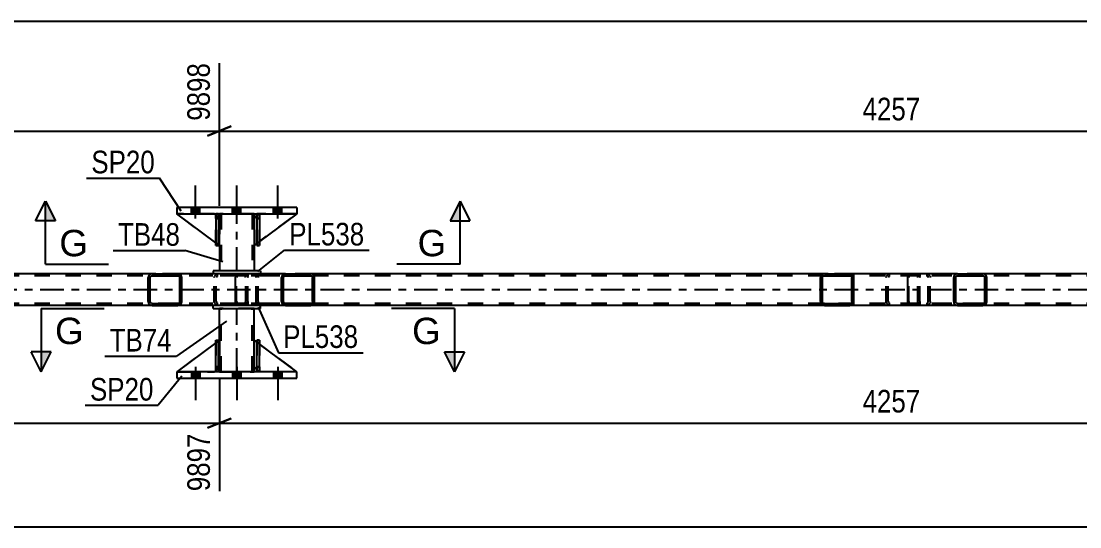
# Model space of a CAD drawing. Header units: millimetres. Extents: x -48 to 793, y -409 to 185.
# Drawn here: x 427.4 to 561.5, y -246.1 to -182 of the extents above; entities that cross this region are included whole.
import ezdxf

# ---------------------------------------------------------------- set-up
doc = ezdxf.new("R2010")
doc.units = ezdxf.units.MM
doc.linetypes.add('DXK_LINE_DOT2', pattern=[3.9198, 1.9599, -1.9599])
doc.linetypes.add('DXK_LINE_DOT3', pattern=[5.9187, 2.979, -0.9799, 0.9799, -0.9799])
doc.styles.add('Arial', font='ARIAL.TTF', dxfattribs={"height": 0.2})
doc.styles.add('Arial Narrow', font='ARIALN.TTF', dxfattribs={"height": 0.2})

# ---------------------------------------------------------------- blocks, each defined once
blk = doc.blocks.new('Part-122568784-7003 - 6955')
at = {"linetype": 'Continuous'}
h = blk.add_hatch(dxfattribs=at)
h.set_pattern_fill('', scale=0.7, style=0, pattern_type=0)
h.set_pattern_definition([(45, (447.7358, -214.3582), (-1.57154, 1.57154), [])])
h.paths.add_polyline_path([(447.77, -214.54), (447.74, -214.36), (447.63, -214.2), (447.46, -214.1), (447.26, -214.06), (444.03, -214.06), (443.83, -214.1), (443.67, -214.2), (443.56, -214.36), (443.52, -214.54), (443.52, -217.58), (443.56, -217.77), (443.67, -217.92), (443.83, -218.03), (444.03, -218.06), (447.26, -218.06), (447.46, -218.03), (447.63, -217.92), (447.74, -217.77), (447.77, -217.58)])
h.paths.add_polyline_path([(447.5, -217.67), (447.44, -217.75), (447.36, -217.8), (447.26, -217.82), (444.03, -217.82), (443.93, -217.8), (443.85, -217.75), (443.79, -217.67), (443.77, -217.58), (443.77, -214.54), (443.79, -214.45), (443.85, -214.37), (443.93, -214.32), (444.03, -214.3), (447.26, -214.3), (447.36, -214.32), (447.44, -214.37), (447.5, -214.45), (447.52, -214.54), (447.52, -217.58)])
at = {"color": 2, "linetype": 'Continuous'}
for p, q in [((443.56, -214.36), (443.52, -214.54)), ((443.52, -217.58), (443.52, -214.54)), ((443.77, -214.54), (443.79, -214.45)), ((443.77, -217.58), (443.77, -214.54)), ((443.79, -214.45), (443.85, -214.37)), ((444.03, -214.06), (443.83, -214.1)), ((443.85, -214.37), (443.93, -214.32)), ((443.93, -214.32), (444.03, -214.3)), ((444.03, -214.06), (447.26, -214.06)), ((444.03, -214.3), (447.26, -214.3)), ((454.85, -214.06), (447.26, -214.06)), ((447.46, -214.1), (447.26, -214.06)), ((447.26, -214.3), (447.36, -214.32)), ((447.36, -214.32), (447.44, -214.37)), ((447.44, -214.37), (447.5, -214.45)), ((447.5, -214.45), (447.52, -214.54)), ((447.52, -217.58), (447.52, -214.54)), ((447.77, -214.54), (447.74, -214.36)), ((447.77, -217.58), (447.77, -214.54)), ((443.52, -217.58), (443.56, -217.77)), ((443.79, -217.67), (443.77, -217.58)), ((443.85, -217.75), (443.79, -217.67)), ((443.83, -218.03), (444.03, -218.06)), ((443.93, -217.8), (443.85, -217.75)), ((444.03, -217.82), (443.93, -217.8)), ((444.03, -217.82), (447.26, -217.82)), ((444.03, -218.06), (447.26, -218.06)), ((447.36, -217.8), (447.26, -217.82)), ((447.26, -218.06), (447.46, -218.03)), ((454.85, -218.06), (447.26, -218.06)), ((447.44, -217.75), (447.36, -217.8)), ((447.5, -217.67), (447.44, -217.75)), ((447.52, -217.58), (447.5, -217.67)), ((447.74, -217.77), (447.77, -217.58))]:
    blk.add_line(p, q, dxfattribs=at)
at = {"color": 7, "linetype": 'DXK_LINE_DOT2'}
for p, q in [((447.26, -214.06), (444.03, -214.06)), ((455.61, -214.3), (444.03, -214.3)), ((451.87, -214.54), (451.91, -214.36)), ((451.87, -217.58), (451.87, -214.54)), ((452.14, -214.45), (452.12, -214.54)), ((452.12, -217.58), (452.12, -214.54)), ((452.2, -214.37), (452.14, -214.45)), ((452.18, -214.1), (452.38, -214.06)), ((452.28, -214.32), (452.2, -214.37)), ((452.38, -214.3), (452.28, -214.32)), ((455.61, -214.06), (454.85, -214.06)), ((455.61, -214.06), (455.81, -214.1)), ((455.71, -214.32), (455.61, -214.3)), ((455.79, -214.37), (455.71, -214.32)), ((455.85, -214.45), (455.79, -214.37)), ((455.87, -214.54), (455.85, -214.45)), ((455.87, -217.58), (455.87, -214.54)), ((456.09, -214.36), (456.12, -214.54)), ((456.12, -217.58), (456.12, -214.54)), ((455.61, -217.82), (444.03, -217.82)), ((447.26, -218.06), (444.03, -218.06)), ((451.91, -217.77), (451.87, -217.58)), ((452.12, -217.58), (452.14, -217.67)), ((452.14, -217.67), (452.2, -217.75)), ((452.38, -218.06), (452.18, -218.03)), ((452.2, -217.75), (452.22, -217.77)), ((452.22, -217.77), (452.28, -217.8)), ((452.28, -217.8), (452.38, -217.82)), ((455.61, -218.06), (454.85, -218.06)), ((455.61, -217.82), (455.71, -217.8)), ((455.81, -218.03), (455.61, -218.06)), ((455.71, -217.8), (455.79, -217.75)), ((455.79, -217.75), (455.85, -217.67)), ((455.85, -217.67), (455.87, -217.58)), ((456.12, -217.58), (456.09, -217.77))]:
    blk.add_line(p, q, dxfattribs=at)
at = {"color": 2, "linetype": 'Continuous'}
for centre, start, end in [((444.01, -214.56), 110.7583, 155.68), ((447.28, -214.56), 24.32, 69.2417), ((444.01, -217.56), 204.32, 249.2417), ((447.28, -217.56), 290.7583, 335.68)]:
    blk.add_arc(centre, 0.496, start, end, dxfattribs=at)
at = {"color": 7, "linetype": 'DXK_LINE_DOT2'}
for centre, start, end in [((452.36, -214.56), 110.7583, 155.68), ((455.63, -214.56), 24.32, 69.2417), ((452.36, -217.56), 204.32, 249.2417), ((455.63, -217.56), 290.7583, 335.68)]:
    blk.add_arc(centre, 0.496, start, end, dxfattribs=at)
blk = doc.blocks.new('Part-122568784-7134 - 6955')
at = {"color": 2, "linetype": 'Continuous'}
for p, q in [((462.32, -205.66), (447.12, -205.66)), ((447.12, -205.66), (447.12, -206.46)), ((447.12, -206.46), (462.32, -206.46)), ((462.32, -205.66), (462.32, -206.46))]:
    blk.add_line(p, q, dxfattribs=at)
blk = doc.blocks.new('Bolt-122568784-7006 - 6955')
at = {"linetype": 'Continuous'}
for points in [[(449, -206.46), (450.04, -206.46), (450.04, -205.66), (449, -205.66)], [(449, -206.46), (450.04, -206.46), (450.04, -205.66), (449, -205.66)], [(449, -206.46), (450.04, -206.46), (450.04, -205.66), (449, -205.66)], [(454.2, -206.46), (455.24, -206.46), (455.24, -205.66), (454.2, -205.66)], [(454.2, -206.46), (455.24, -206.46), (455.24, -205.66), (454.2, -205.66)], [(459.4, -206.46), (460.44, -206.46), (460.44, -205.66), (459.4, -205.66)], [(459.4, -206.46), (460.44, -206.46), (460.44, -205.66), (459.4, -205.66)], [(459.4, -206.46), (460.44, -206.46), (460.44, -205.66), (459.4, -205.66)]]:
    blk.add_hatch(color=1, dxfattribs=at).paths.add_polyline_path(points)
at = {"color": 1, "linetype": 'Continuous'}
for p, q in [((449.52, -207.06), (449.52, -202.86)), ((449.52, -207.06), (449.52, -202.86)), ((449.52, -207.06), (449.52, -202.86)), ((454.72, -207.06), (454.72, -202.86)), ((454.72, -207.06), (454.72, -202.86)), ((459.92, -207.06), (459.92, -202.86)), ((459.92, -207.06), (459.92, -202.86)), ((459.92, -207.06), (459.92, -202.86)), ((449, -206.46), (449, -205.66)), ((449, -206.46), (449, -205.66)), ((449, -206.46), (449, -205.66)), ((450.04, -206.46), (450.04, -205.66)), ((450.04, -206.46), (450.04, -205.66)), ((450.04, -206.46), (450.04, -205.66)), ((454.2, -206.46), (454.2, -205.66)), ((454.2, -206.46), (454.2, -205.66)), ((455.24, -206.46), (455.24, -205.66)), ((455.24, -206.46), (455.24, -205.66)), ((459.4, -206.46), (459.4, -205.66)), ((459.4, -206.46), (459.4, -205.66)), ((459.4, -206.46), (459.4, -205.66)), ((460.44, -206.46), (460.44, -205.66)), ((460.44, -206.46), (460.44, -205.66)), ((460.44, -206.46), (460.44, -205.66))]:
    blk.add_line(p, q, dxfattribs=at)
blk = doc.blocks.new('Part-122568784-7135 - 6955')
at = {"color": 2, "linetype": 'Continuous'}
for p, q in [((457.6, -206.46), (457.28, -206.46)), ((457.28, -206.46), (457.28, -210.46)), ((457.6, -206.46), (457.6, -206.46)), ((457.6, -206.46), (457.6, -210.46)), ((457.6, -210.46), (457.28, -210.46))]:
    blk.add_line(p, q, dxfattribs=at)
at = {"color": 7, "linetype": 'DXK_LINE_DOT2'}
for p, q in [((457.28, -207.06), (457.28, -206.46)), ((457.6, -207.06), (457.6, -206.46)), ((457.6, -206.46), (457.6, -206.46)), ((457.6, -207.06), (457.28, -207.06)), ((457.28, -207.06), (457.28, -210.46)), ((457.6, -210.46), (457.6, -207.06))]:
    blk.add_line(p, q, dxfattribs=at)
blk = doc.blocks.new('Bolt-122568784-7007 - 6955')
at = {"linetype": 'Continuous'}
for points in [[(450.04, -226.46), (449, -226.46), (449, -227.26), (450.04, -227.26)], [(450.04, -226.46), (449, -226.46), (449, -227.26), (450.04, -227.26)], [(450.04, -226.46), (449, -226.46), (449, -227.26), (450.04, -227.26)], [(455.24, -226.46), (454.2, -226.46), (454.2, -227.26), (455.24, -227.26)], [(455.24, -226.46), (454.2, -226.46), (454.2, -227.26), (455.24, -227.26)], [(460.44, -226.46), (459.4, -226.46), (459.4, -227.26), (460.44, -227.26)], [(460.44, -226.46), (459.4, -226.46), (459.4, -227.26), (460.44, -227.26)], [(460.44, -226.46), (459.4, -226.46), (459.4, -227.26), (460.44, -227.26)]]:
    blk.add_hatch(color=1, dxfattribs=at).paths.add_polyline_path(points)
at = {"color": 1, "linetype": 'Continuous'}
for p, q in [((449, -226.46), (449, -227.26)), ((449, -226.46), (449, -227.26)), ((449, -226.46), (449, -227.26)), ((449.52, -225.86), (449.52, -230.06)), ((449.52, -225.86), (449.52, -230.06)), ((449.52, -225.86), (449.52, -230.06)), ((450.04, -226.46), (450.04, -227.26)), ((450.04, -226.46), (450.04, -227.26)), ((450.04, -226.46), (450.04, -227.26)), ((454.2, -226.46), (454.2, -227.26)), ((454.2, -226.46), (454.2, -227.26)), ((454.72, -225.86), (454.72, -230.06)), ((454.72, -225.86), (454.72, -230.06)), ((455.24, -226.46), (455.24, -227.26)), ((455.24, -226.46), (455.24, -227.26)), ((459.4, -226.46), (459.4, -227.26)), ((459.4, -226.46), (459.4, -227.26)), ((459.4, -226.46), (459.4, -227.26)), ((459.92, -225.86), (459.92, -230.06)), ((459.92, -225.86), (459.92, -230.06)), ((459.92, -225.86), (459.92, -230.06)), ((460.44, -226.46), (460.44, -227.26)), ((460.44, -226.46), (460.44, -227.26)), ((460.44, -226.46), (460.44, -227.26))]:
    blk.add_line(p, q, dxfattribs=at)
blk = doc.blocks.new('Part-122568784-7023 - 6955')
at = {"color": 2, "linetype": 'Continuous'}
for p, q in [((452.08, -226.46), (452.08, -222.46)), ((452.08, -222.46), (452.4, -222.46)), ((452.4, -226.46), (452.4, -222.46)), ((452.08, -226.46), (452.08, -226.46)), ((452.4, -226.46), (452.08, -226.46))]:
    blk.add_line(p, q, dxfattribs=at)
at = {"color": 7, "linetype": 'DXK_LINE_DOT2'}
for p, q in [((452.08, -222.46), (452.08, -225.86)), ((452.4, -225.86), (452.4, -222.46)), ((452.08, -225.86), (452.08, -226.46)), ((452.08, -225.86), (452.4, -225.86)), ((452.4, -226.46), (452.4, -225.86)), ((452.4, -226.46), (452.4, -226.46))]:
    blk.add_line(p, q, dxfattribs=at)
blk = doc.blocks.new('Part-122568784-7026 - 6955')
at = {"color": 7, "linetype": 'DXK_LINE_DOT2'}
for p, q in [((452.4, -222.56), (452.08, -222.79)), ((452.52, -225.86), (452.52, -222.46)), ((447.12, -226.46), (451.92, -226.46)), ((452.52, -225.86), (451.92, -226.46)), ((452.4, -225.99), (452.08, -226.31))]:
    blk.add_line(p, q, dxfattribs=at)
at = {"color": 2, "linetype": 'Continuous'}
for p, q in [((452.52, -222.46), (452.4, -222.56)), ((452.52, -225.86), (452.52, -222.46)), ((452.08, -222.79), (447.12, -226.46)), ((452.08, -226.31), (451.92, -226.46)), ((452.52, -225.86), (452.4, -225.99)), ((452.52, -225.86), (452.52, -225.86))]:
    blk.add_line(p, q, dxfattribs=at)
blk = doc.blocks.new('Part-122568784-7027 - 6955')
at = {"color": 7, "linetype": 'DXK_LINE_DOT2'}
for p, q in [((456.92, -225.86), (456.92, -222.46)), ((456.92, -222.46), (462.32, -226.46)), ((457.52, -226.46), (456.92, -225.86)), ((462.32, -226.46), (457.52, -226.46))]:
    blk.add_line(p, q, dxfattribs=at)
blk = doc.blocks.new('Part-122568784-7028 - 6955')
at = {"color": 2, "linetype": 'Continuous'}
for p, q in [((456.92, -225.86), (456.92, -222.46)), ((457.28, -222.72), (456.92, -222.46)), ((462.32, -226.46), (457.6, -222.96)), ((457.28, -226.22), (456.92, -225.86))]:
    blk.add_line(p, q, dxfattribs=at)
at = {"color": 7, "linetype": 'DXK_LINE_DOT2'}
for p, q in [((457.6, -222.96), (457.28, -222.72)), ((457.52, -226.46), (457.28, -226.22)), ((462.32, -226.46), (457.52, -226.46)), ((462.32, -226.46), (462.32, -226.46)), ((462.32, -226.46), (462.32, -226.46))]:
    blk.add_line(p, q, dxfattribs=at)
blk = doc.blocks.new('Part-122568784-7106 - 6955')
at = {"color": 7, "linetype": 'DXK_LINE_DOT2'}
for p, q in [((721.13, -214.3), (56.7, -214.3)), ((464.09, -214.06), (444.03, -214.06)), ((549.22, -214.06), (529.16, -214.06)), ((721.13, -217.82), (56.7, -217.82)), ((464.09, -218.06), (444.03, -218.06)), ((549.22, -218.06), (529.16, -218.06))]:
    blk.add_line(p, q, dxfattribs=at)
at = {"color": 2, "linetype": 'Continuous'}
for p, q in [((444.03, -214.06), (378.96, -214.06)), ((529.16, -214.06), (464.09, -214.06)), ((614.3, -214.06), (549.22, -214.06)), ((444.03, -218.06), (378.96, -218.06)), ((529.16, -218.06), (464.09, -218.06)), ((614.3, -218.06), (549.22, -218.06))]:
    blk.add_line(p, q, dxfattribs=at)
at = {"color": 7, "linetype": 'DXK_LINE_DOT3'}
blk.add_line((56.95, -216.06), (721.13, -216.06), dxfattribs=at)
blk = doc.blocks.new('Part-122568784-7187 - 6955')
at = {"color": 2, "linetype": 'Continuous'}
for p, q in [((452.52, -222.46), (452.52, -218.46)), ((456.92, -222.46), (456.92, -218.46)), ((452.52, -226.46), (452.52, -225.86)), ((456.92, -226.46), (456.92, -225.86))]:
    blk.add_line(p, q, dxfattribs=at)
at = {"color": 7, "linetype": 'DXK_LINE_DOT2'}
for p, q in [((456.92, -218.46), (452.52, -218.46)), ((452.76, -226.46), (452.76, -218.46)), ((456.68, -226.46), (456.68, -218.46)), ((452.52, -225.86), (452.52, -222.46)), ((456.92, -225.86), (456.92, -222.46)), ((452.52, -226.46), (456.92, -226.46))]:
    blk.add_line(p, q, dxfattribs=at)
at = {"color": 7, "linetype": 'DXK_LINE_DOT3'}
blk.add_line((454.72, -226.46), (454.72, -218.46), dxfattribs=at)
blk = doc.blocks.new('Part-122568784-7136 - 6955')
at = {"color": 7, "linetype": 'DXK_LINE_DOT2'}
for p, q in [((452.52, -210.46), (447.12, -206.46)), ((447.12, -206.46), (451.92, -206.46)), ((451.92, -206.46), (452.52, -207.06)), ((452.52, -207.06), (451.92, -206.46)), ((452.52, -207.06), (452.52, -210.46)), ((452.52, -207.06), (452.52, -207.06)), ((452.52, -207.06), (452.52, -210.46))]:
    blk.add_line(p, q, dxfattribs=at)
blk = doc.blocks.new('Part-122568784-7217 - 6955')
at = {"linetype": 'Continuous'}
h = blk.add_hatch(dxfattribs=at)
h.set_pattern_fill('', scale=0.7, style=0, pattern_type=0)
h.set_pattern_definition([(45, (464.5536, -214.3582), (-1.57154, 1.57154), [])])
h.paths.add_polyline_path([(464.59, -214.54), (464.55, -214.36), (464.44, -214.2), (464.28, -214.1), (464.09, -214.06), (460.9, -214.06), (460.71, -214.1), (460.55, -214.2), (460.44, -214.36), (460.4, -214.54), (460.4, -217.58), (460.44, -217.77), (460.55, -217.92), (460.71, -218.03), (460.9, -218.06), (464.09, -218.06), (464.28, -218.03), (464.44, -217.92), (464.55, -217.77), (464.59, -217.58)])
h.paths.add_polyline_path([(464.32, -217.67), (464.27, -217.75), (464.19, -217.8), (464.09, -217.82), (460.9, -217.82), (460.81, -217.8), (460.73, -217.75), (460.67, -217.67), (460.65, -217.58), (460.65, -214.54), (460.67, -214.45), (460.73, -214.37), (460.81, -214.32), (460.9, -214.3), (464.09, -214.3), (464.19, -214.32), (464.27, -214.37), (464.32, -214.45), (464.34, -214.54), (464.34, -217.58)])
at = {"color": 2, "linetype": 'Continuous'}
for p, q in [((454.58, -214.54), (454.6, -214.36)), ((454.58, -217.58), (454.58, -214.54)), ((454.6, -214.36), (454.66, -214.2)), ((454.66, -214.2), (454.74, -214.1)), ((454.74, -214.1), (454.85, -214.06)), ((460.9, -214.06), (454.85, -214.06)), ((460.44, -214.36), (460.4, -214.54)), ((460.4, -217.58), (460.4, -214.54)), ((460.65, -214.54), (460.67, -214.45)), ((460.65, -217.58), (460.65, -214.54)), ((460.67, -214.45), (460.73, -214.37)), ((460.9, -214.06), (460.71, -214.1)), ((460.73, -214.37), (460.81, -214.32)), ((460.81, -214.32), (460.9, -214.3)), ((460.9, -214.06), (464.09, -214.06)), ((460.9, -214.3), (464.09, -214.3)), ((464.28, -214.1), (464.09, -214.06)), ((464.09, -214.3), (464.19, -214.32)), ((464.19, -214.32), (464.27, -214.37)), ((464.27, -214.37), (464.32, -214.45)), ((464.32, -214.45), (464.34, -214.54)), ((464.34, -217.58), (464.34, -214.54)), ((464.59, -214.54), (464.55, -214.36)), ((464.59, -217.58), (464.59, -214.54)), ((454.6, -217.77), (454.58, -217.58)), ((454.66, -217.92), (454.6, -217.77)), ((454.74, -218.03), (454.66, -217.92)), ((454.85, -218.06), (454.74, -218.03)), ((460.9, -218.06), (454.85, -218.06)), ((460.4, -217.58), (460.44, -217.77)), ((460.67, -217.67), (460.65, -217.58)), ((460.73, -217.75), (460.67, -217.67)), ((460.71, -218.03), (460.9, -218.06)), ((460.81, -217.8), (460.73, -217.75)), ((460.9, -217.82), (460.81, -217.8)), ((460.9, -217.82), (464.09, -217.82)), ((460.9, -218.06), (464.09, -218.06)), ((464.19, -217.8), (464.09, -217.82)), ((464.09, -218.06), (464.28, -218.03)), ((464.27, -217.75), (464.19, -217.8)), ((464.32, -217.67), (464.27, -217.75)), ((464.34, -217.58), (464.32, -217.67)), ((464.55, -217.77), (464.59, -217.58))]:
    blk.add_line(p, q, dxfattribs=at)
at = {"color": 7, "linetype": 'DXK_LINE_DOT2'}
for p, q in [((454.72, -214.45), (454.71, -214.54)), ((454.71, -217.58), (454.71, -214.54)), ((454.75, -214.37), (454.72, -214.45)), ((454.8, -214.32), (454.75, -214.37)), ((454.85, -214.3), (454.8, -214.32)), ((464.09, -214.3), (454.85, -214.3)), ((456.12, -214.3), (456.12, -214.06)), ((456.94, -214.06), (457.13, -214.1)), ((457.04, -214.32), (456.94, -214.3)), ((457.12, -214.37), (457.04, -214.32)), ((457.17, -214.45), (457.12, -214.37)), ((457.19, -214.54), (457.17, -214.45)), ((457.19, -217.58), (457.19, -214.54)), ((457.4, -214.36), (457.44, -214.54)), ((457.44, -217.58), (457.44, -214.54)), ((464.09, -214.06), (460.9, -214.06)), ((454.71, -217.58), (454.72, -217.67)), ((454.72, -217.67), (454.75, -217.75)), ((454.75, -217.75), (454.8, -217.8)), ((454.8, -217.8), (454.85, -217.82)), ((464.09, -217.82), (454.85, -217.82)), ((456.12, -218.06), (456.12, -217.82)), ((456.94, -217.82), (457.04, -217.8)), ((457.13, -218.03), (456.94, -218.06)), ((457.04, -217.8), (457.12, -217.75)), ((457.12, -217.75), (457.17, -217.67)), ((457.17, -217.67), (457.19, -217.58)), ((457.44, -217.58), (457.4, -217.77)), ((464.09, -218.06), (460.9, -218.06))]:
    blk.add_line(p, q, dxfattribs=at)
for centre, start, end in [((456.95, -214.56), 23.8494, 68.8059), ((456.95, -217.57), 291.1941, 336.1506)]:
    blk.add_arc(centre, 0.492, start, end, dxfattribs=at)
at = {"color": 2, "linetype": 'Continuous'}
for centre, start, end in [((460.89, -214.56), 111.1941, 156.1506), ((464.1, -214.56), 23.8494, 68.8059), ((460.89, -217.57), 203.8494, 248.8059), ((464.1, -217.57), 291.1941, 336.1506)]:
    blk.add_arc(centre, 0.492, start, end, dxfattribs=at)
blk = doc.blocks.new('Part-122568784-7124 - 6955')
at = {"color": 7, "linetype": 'DXK_LINE_DOT2'}
for p, q in [((457.28, -207.06), (457.28, -206.46)), ((457.28, -206.46), (457.28, -206.46)), ((457.28, -206.46), (457.28, -210.46)), ((457.6, -206.46), (457.28, -206.46)), ((457.6, -207.06), (457.6, -206.46)), ((457.6, -210.46), (457.6, -206.46)), ((457.28, -210.46), (457.28, -207.06)), ((457.28, -207.06), (457.6, -207.06)), ((457.6, -207.06), (457.6, -210.46)), ((457.28, -210.46), (457.6, -210.46))]:
    blk.add_line(p, q, dxfattribs=at)
blk = doc.blocks.new('Part-122568784-7129 - 6955')
at = {"color": 2, "linetype": 'Continuous'}
for p, q in [((462.32, -226.46), (447.12, -226.46)), ((447.12, -226.46), (447.12, -227.26)), ((462.32, -227.26), (462.32, -226.46)), ((447.12, -227.26), (462.32, -227.26))]:
    blk.add_line(p, q, dxfattribs=at)
blk = doc.blocks.new('Part-122568784-7137 - 6955')
at = {"color": 2, "linetype": 'Continuous'}
for p, q in [((452.08, -210.13), (447.12, -206.46)), ((452.08, -206.62), (451.92, -206.46)), ((452.52, -207.06), (452.4, -206.94)), ((452.52, -207.06), (452.52, -207.06)), ((452.52, -210.46), (452.52, -207.06)), ((452.4, -210.37), (452.52, -210.46)), ((452.52, -210.46), (452.52, -210.46))]:
    blk.add_line(p, q, dxfattribs=at)
at = {"color": 7, "linetype": 'DXK_LINE_DOT2'}
for p, q in [((451.92, -206.46), (447.12, -206.46)), ((451.92, -206.46), (452.52, -207.06)), ((452.4, -206.94), (452.08, -206.62)), ((452.52, -207.06), (452.52, -210.46)), ((452.4, -210.37), (452.08, -210.13))]:
    blk.add_line(p, q, dxfattribs=at)
blk = doc.blocks.new('Part-122568784-7138 - 6955')
at = {"color": 7, "linetype": 'DXK_LINE_DOT2'}
for p, q in [((457.52, -206.46), (456.92, -207.06)), ((456.92, -210.46), (462.32, -206.46)), ((462.32, -206.46), (457.52, -206.46)), ((456.92, -207.06), (456.92, -210.46))]:
    blk.add_line(p, q, dxfattribs=at)
blk = doc.blocks.new('Part-122568784-7151 - 6955')
at = {"color": 7, "linetype": 'DXK_LINE_DOT2'}
for p, q in [((452.52, -222.46), (447.12, -226.46)), ((452.52, -225.86), (452.52, -222.46)), ((452.52, -222.46), (452.52, -225.86)), ((447.12, -226.46), (451.92, -226.46)), ((451.92, -226.46), (452.52, -225.86)), ((452.52, -225.86), (451.92, -226.46)), ((452.52, -225.86), (452.52, -225.86))]:
    blk.add_line(p, q, dxfattribs=at)
blk = doc.blocks.new('Part-122568784-7153 - 6955')
at = {"linetype": 'Continuous'}
h = blk.add_hatch(dxfattribs=at)
h.set_pattern_fill('', scale=0.7, style=0, pattern_type=0)
h.set_pattern_definition([(45, (549.6878, -214.3582), (-1.57154, 1.57154), [])])
h.paths.add_polyline_path([(549.73, -214.54), (549.69, -214.36), (549.58, -214.2), (549.42, -214.1), (549.22, -214.06), (546.04, -214.06), (545.85, -214.1), (545.68, -214.2), (545.57, -214.36), (545.54, -214.54), (545.54, -217.58), (545.57, -217.77), (545.68, -217.92), (545.85, -218.03), (546.04, -218.06), (549.22, -218.06), (549.42, -218.03), (549.58, -217.92), (549.69, -217.77), (549.73, -217.58)])
h.paths.add_polyline_path([(549.46, -217.67), (549.4, -217.75), (549.32, -217.8), (549.22, -217.82), (546.04, -217.82), (545.94, -217.8), (545.86, -217.75), (545.81, -217.67), (545.79, -217.58), (545.79, -214.54), (545.81, -214.45), (545.86, -214.37), (545.94, -214.32), (546.04, -214.3), (549.22, -214.3), (549.32, -214.32), (549.4, -214.37), (549.46, -214.45), (549.47, -214.54), (549.47, -217.58)])
at = {"color": 2, "linetype": 'Continuous'}
for p, q in [((539.71, -214.54), (539.73, -214.36)), ((539.71, -217.58), (539.71, -214.54)), ((539.73, -214.36), (539.79, -214.2)), ((539.79, -214.2), (539.88, -214.1)), ((539.88, -214.1), (539.98, -214.06)), ((546.04, -214.06), (539.98, -214.06)), ((545.57, -214.36), (545.54, -214.54)), ((545.54, -217.58), (545.54, -214.54)), ((545.79, -214.54), (545.81, -214.45)), ((545.79, -217.58), (545.79, -214.54)), ((545.81, -214.45), (545.86, -214.37)), ((546.04, -214.06), (545.85, -214.1)), ((545.86, -214.37), (545.94, -214.32)), ((545.94, -214.32), (546.04, -214.3)), ((546.04, -214.06), (549.22, -214.06)), ((546.04, -214.3), (549.22, -214.3)), ((549.42, -214.1), (549.22, -214.06)), ((549.22, -214.3), (549.32, -214.32)), ((549.32, -214.32), (549.4, -214.37)), ((549.4, -214.37), (549.46, -214.45)), ((549.46, -214.45), (549.47, -214.54)), ((549.47, -217.58), (549.47, -214.54)), ((549.73, -214.54), (549.69, -214.36)), ((549.73, -217.58), (549.73, -214.54)), ((539.73, -217.77), (539.71, -217.58)), ((539.79, -217.92), (539.73, -217.77)), ((539.88, -218.03), (539.79, -217.92)), ((539.98, -218.06), (539.88, -218.03)), ((546.04, -218.06), (539.98, -218.06)), ((545.54, -217.58), (545.57, -217.77)), ((545.81, -217.67), (545.79, -217.58)), ((545.86, -217.75), (545.81, -217.67)), ((545.85, -218.03), (546.04, -218.06)), ((545.94, -217.8), (545.86, -217.75)), ((546.04, -217.82), (545.94, -217.8)), ((546.04, -217.82), (549.22, -217.82)), ((546.04, -218.06), (549.22, -218.06)), ((549.32, -217.8), (549.22, -217.82)), ((549.22, -218.06), (549.42, -218.03)), ((549.4, -217.75), (549.32, -217.8)), ((549.46, -217.67), (549.4, -217.75)), ((549.47, -217.58), (549.46, -217.67)), ((549.69, -217.77), (549.73, -217.58))]:
    blk.add_line(p, q, dxfattribs=at)
at = {"color": 7, "linetype": 'DXK_LINE_DOT2'}
for p, q in [((539.86, -214.45), (539.85, -214.54)), ((539.85, -217.58), (539.85, -214.54)), ((539.89, -214.37), (539.86, -214.45)), ((539.93, -214.32), (539.89, -214.37)), ((539.98, -214.3), (539.93, -214.32)), ((549.22, -214.3), (539.98, -214.3)), ((541.26, -214.3), (541.26, -214.06)), ((542.07, -214.06), (542.27, -214.1)), ((542.17, -214.32), (542.07, -214.3)), ((542.25, -214.37), (542.17, -214.32)), ((542.31, -214.45), (542.25, -214.37)), ((542.32, -214.54), (542.31, -214.45)), ((542.32, -217.58), (542.32, -214.54)), ((542.54, -214.36), (542.58, -214.54)), ((542.58, -217.58), (542.58, -214.54)), ((549.22, -214.06), (546.04, -214.06)), ((539.85, -217.58), (539.86, -217.67)), ((539.86, -217.67), (539.89, -217.75)), ((539.89, -217.75), (539.93, -217.8)), ((539.93, -217.8), (539.98, -217.82)), ((549.22, -217.82), (539.98, -217.82)), ((541.26, -218.06), (541.26, -217.82)), ((542.07, -217.82), (542.17, -217.8)), ((542.27, -218.03), (542.07, -218.06)), ((542.17, -217.8), (542.25, -217.75)), ((542.25, -217.75), (542.31, -217.67)), ((542.31, -217.67), (542.32, -217.58)), ((542.58, -217.58), (542.54, -217.77)), ((549.22, -218.06), (546.04, -218.06))]:
    blk.add_line(p, q, dxfattribs=at)
for centre, start, end in [((542.09, -214.56), 23.8494, 68.8059), ((542.09, -217.57), 291.1941, 336.1506)]:
    blk.add_arc(centre, 0.492, start, end, dxfattribs=at)
at = {"color": 2, "linetype": 'Continuous'}
for centre, start, end in [((546.02, -214.56), 111.1941, 156.1506), ((549.24, -214.56), 23.8494, 68.8059), ((546.02, -217.57), 203.8494, 248.8059), ((549.24, -217.57), 291.1941, 336.1506)]:
    blk.add_arc(centre, 0.492, start, end, dxfattribs=at)
blk = doc.blocks.new('Part-122568784-7154 - 6955')
at = {"linetype": 'Continuous'}
h = blk.add_hatch(dxfattribs=at)
h.set_pattern_fill('', scale=0.7, style=0, pattern_type=0)
h.set_pattern_definition([(45, (532.8699, -214.3582), (-1.57154, 1.57154), [])])
h.paths.add_polyline_path([(532.91, -214.54), (532.87, -214.36), (532.76, -214.2), (532.59, -214.1), (532.4, -214.06), (529.16, -214.06), (528.97, -214.1), (528.8, -214.2), (528.69, -214.36), (528.65, -214.54), (528.65, -217.58), (528.69, -217.77), (528.8, -217.92), (528.97, -218.03), (529.16, -218.06), (532.4, -218.06), (532.59, -218.03), (532.76, -217.92), (532.87, -217.77), (532.91, -217.58)])
h.paths.add_polyline_path([(532.63, -217.67), (532.58, -217.75), (532.5, -217.8), (532.4, -217.82), (529.16, -217.82), (529.07, -217.8), (528.98, -217.75), (528.93, -217.67), (528.91, -217.58), (528.91, -214.54), (528.93, -214.45), (528.98, -214.37), (529.07, -214.32), (529.16, -214.3), (532.4, -214.3), (532.5, -214.32), (532.58, -214.37), (532.63, -214.45), (532.65, -214.54), (532.65, -217.58)])
at = {"color": 2, "linetype": 'Continuous'}
for p, q in [((528.69, -214.36), (528.65, -214.54)), ((528.65, -217.58), (528.65, -214.54)), ((528.91, -214.54), (528.93, -214.45)), ((528.91, -217.58), (528.91, -214.54)), ((528.93, -214.45), (528.98, -214.37)), ((529.16, -214.06), (528.97, -214.1)), ((528.98, -214.37), (529.07, -214.32)), ((529.07, -214.32), (529.16, -214.3)), ((529.16, -214.06), (532.4, -214.06)), ((529.16, -214.3), (532.4, -214.3)), ((539.98, -214.06), (532.4, -214.06)), ((532.59, -214.1), (532.4, -214.06)), ((532.4, -214.3), (532.5, -214.32)), ((532.5, -214.32), (532.58, -214.37)), ((532.58, -214.37), (532.63, -214.45)), ((532.63, -214.45), (532.65, -214.54)), ((532.65, -217.58), (532.65, -214.54)), ((532.91, -214.54), (532.87, -214.36)), ((532.91, -217.58), (532.91, -214.54)), ((528.65, -217.58), (528.69, -217.77)), ((528.93, -217.67), (528.91, -217.58)), ((528.98, -217.75), (528.93, -217.67)), ((528.97, -218.03), (529.16, -218.06)), ((529.07, -217.8), (528.98, -217.75)), ((529.16, -217.82), (529.07, -217.8)), ((529.16, -217.82), (532.4, -217.82)), ((529.16, -218.06), (532.4, -218.06)), ((532.5, -217.8), (532.4, -217.82)), ((532.4, -218.06), (532.59, -218.03)), ((539.98, -218.06), (532.4, -218.06)), ((532.58, -217.75), (532.5, -217.8)), ((532.63, -217.67), (532.58, -217.75)), ((532.65, -217.58), (532.63, -217.67)), ((532.87, -217.77), (532.91, -217.58))]:
    blk.add_line(p, q, dxfattribs=at)
at = {"color": 7, "linetype": 'DXK_LINE_DOT2'}
for p, q in [((532.4, -214.06), (529.16, -214.06)), ((540.75, -214.3), (529.16, -214.3)), ((537, -214.54), (537.04, -214.36)), ((537, -217.58), (537, -214.54)), ((537.28, -214.45), (537.26, -214.54)), ((537.26, -217.58), (537.26, -214.54)), ((537.33, -214.37), (537.28, -214.45)), ((537.32, -214.1), (537.51, -214.06)), ((537.41, -214.32), (537.33, -214.37)), ((537.51, -214.3), (537.41, -214.32)), ((540.75, -214.06), (539.98, -214.06)), ((540.75, -214.06), (540.94, -214.1)), ((540.85, -214.32), (540.75, -214.3)), ((540.93, -214.37), (540.85, -214.32)), ((540.98, -214.45), (540.93, -214.37)), ((541, -214.54), (540.98, -214.45)), ((541, -217.58), (541, -214.54)), ((541.22, -214.36), (541.26, -214.54)), ((541.26, -217.58), (541.26, -214.54)), ((540.75, -217.82), (529.16, -217.82)), ((532.4, -218.06), (529.16, -218.06)), ((537.04, -217.77), (537, -217.58)), ((537.26, -217.58), (537.28, -217.67)), ((537.28, -217.67), (537.33, -217.75)), ((537.51, -218.06), (537.32, -218.03)), ((537.33, -217.75), (537.35, -217.77)), ((537.35, -217.77), (537.41, -217.8)), ((537.41, -217.8), (537.51, -217.82)), ((540.75, -218.06), (539.98, -218.06)), ((540.75, -217.82), (540.85, -217.8)), ((540.94, -218.03), (540.75, -218.06)), ((540.85, -217.8), (540.93, -217.75)), ((540.93, -217.75), (540.98, -217.67)), ((540.98, -217.67), (541, -217.58)), ((541.26, -217.58), (541.22, -217.77))]:
    blk.add_line(p, q, dxfattribs=at)
at = {"color": 2, "linetype": 'Continuous'}
for centre, start, end in [((529.14, -214.56), 110.7583, 155.68), ((532.42, -214.56), 24.32, 69.2417), ((529.14, -217.56), 204.32, 249.2417), ((532.42, -217.56), 290.7583, 335.68)]:
    blk.add_arc(centre, 0.496, start, end, dxfattribs=at)
at = {"color": 7, "linetype": 'DXK_LINE_DOT2'}
for centre, start, end in [((537.49, -214.56), 110.7583, 155.68), ((540.77, -214.56), 24.32, 69.2417), ((537.49, -217.56), 204.32, 249.2417), ((540.77, -217.56), 290.7583, 335.68)]:
    blk.add_arc(centre, 0.496, start, end, dxfattribs=at)
blk = doc.blocks.new('Part-122568784-7165 - 6955')
at = {"color": 7, "linetype": 'DXK_LINE_DOT2'}
for p, q in [((452.08, -222.46), (452.4, -222.46)), ((452.08, -225.86), (452.08, -222.46)), ((452.08, -222.46), (452.08, -226.46)), ((452.4, -222.46), (452.4, -225.86)), ((452.4, -226.46), (452.4, -222.56)), ((452.4, -225.86), (452.08, -225.86)), ((452.08, -226.46), (452.08, -225.86)), ((452.4, -226.46), (452.08, -226.46)), ((452.4, -225.86), (452.4, -226.46)), ((452.4, -226.46), (452.4, -226.46))]:
    blk.add_line(p, q, dxfattribs=at)
blk = doc.blocks.new('Part-122568784-7177 - 6955')
at = {"color": 2, "linetype": 'Continuous'}
for p, q in [((457.72, -213.66), (451.72, -213.66)), ((451.72, -213.66), (451.72, -214.06)), ((457.72, -213.66), (457.72, -214.06))]:
    blk.add_line(p, q, dxfattribs=at)
at = {"color": 7, "linetype": 'DXK_LINE_DOT2'}
blk.add_line((457.72, -214.06), (451.72, -214.06), dxfattribs=at)
blk = doc.blocks.new('Part-122568784-7182 - 6955')
at = {"color": 2, "linetype": 'Continuous'}
for p, q in [((451.72, -218.46), (451.72, -218.06)), ((451.72, -218.46), (457.72, -218.46)), ((457.72, -218.46), (457.72, -218.06))]:
    blk.add_line(p, q, dxfattribs=at)
at = {"color": 7, "linetype": 'DXK_LINE_DOT2'}
blk.add_line((457.72, -218.06), (451.72, -218.06), dxfattribs=at)
blk = doc.blocks.new('Part-122568784-7188 - 6955')
at = {"color": 2, "linetype": 'Continuous'}
for p, q in [((452.4, -206.46), (452.08, -206.46)), ((452.08, -206.46), (452.08, -210.46)), ((452.4, -206.46), (452.4, -206.46)), ((452.4, -206.46), (452.4, -210.46)), ((452.4, -210.46), (452.08, -210.46))]:
    blk.add_line(p, q, dxfattribs=at)
at = {"color": 7, "linetype": 'DXK_LINE_DOT2'}
for p, q in [((452.08, -207.06), (452.08, -206.46)), ((452.4, -207.06), (452.4, -206.46)), ((452.4, -206.46), (452.4, -206.46)), ((452.4, -207.06), (452.08, -207.06)), ((452.08, -207.06), (452.08, -210.46)), ((452.4, -210.46), (452.4, -207.06))]:
    blk.add_line(p, q, dxfattribs=at)
blk = doc.blocks.new('Part-122568784-7190 - 6955')
at = {"color": 2, "linetype": 'Continuous'}
for p, q in [((457.28, -226.46), (457.28, -222.46)), ((457.28, -222.46), (457.6, -222.46)), ((457.6, -226.46), (457.6, -222.46)), ((457.28, -226.46), (457.28, -226.46)), ((457.6, -226.46), (457.28, -226.46))]:
    blk.add_line(p, q, dxfattribs=at)
at = {"color": 7, "linetype": 'DXK_LINE_DOT2'}
for p, q in [((457.28, -222.46), (457.28, -225.86)), ((457.6, -225.86), (457.6, -222.46)), ((457.28, -225.86), (457.28, -226.46)), ((457.28, -225.86), (457.6, -225.86)), ((457.6, -226.46), (457.6, -225.86)), ((457.6, -226.46), (457.6, -226.46))]:
    blk.add_line(p, q, dxfattribs=at)
blk = doc.blocks.new('Part-122568784-7193 - 6955')
at = {"color": 7, "linetype": 'DXK_LINE_DOT2'}
for p, q in [((452.08, -207.06), (452.08, -206.46)), ((452.08, -206.46), (452.08, -206.46)), ((452.08, -206.46), (452.08, -210.46)), ((452.4, -206.46), (452.08, -206.46)), ((452.4, -207.06), (452.4, -206.46)), ((452.4, -210.46), (452.4, -206.46)), ((452.08, -210.46), (452.08, -207.06)), ((452.08, -207.06), (452.4, -207.06)), ((452.4, -207.06), (452.4, -210.46)), ((452.08, -210.46), (452.4, -210.46))]:
    blk.add_line(p, q, dxfattribs=at)
blk = doc.blocks.new('Part-122568784-7224 - 6955')
at = {"color": 7, "linetype": 'DXK_LINE_DOT2'}
for p, q in [((457.52, -206.46), (457.28, -206.71)), ((462.32, -206.46), (457.52, -206.46)), ((457.6, -209.96), (457.28, -210.2))]:
    blk.add_line(p, q, dxfattribs=at)
at = {"color": 2, "linetype": 'Continuous'}
for p, q in [((462.32, -206.46), (457.6, -209.96)), ((457.28, -206.71), (456.92, -207.06)), ((456.92, -207.06), (456.92, -210.46)), ((457.28, -210.2), (456.92, -210.46))]:
    blk.add_line(p, q, dxfattribs=at)
blk = doc.blocks.new('Part-122568784-7226 - 6955')
at = {"color": 7, "linetype": 'DXK_LINE_DOT2'}
for p, q in [((457.6, -222.46), (457.28, -222.46)), ((457.28, -225.86), (457.28, -222.46)), ((457.28, -222.46), (457.28, -226.46)), ((457.6, -222.46), (457.6, -225.86)), ((457.6, -226.46), (457.6, -222.46)), ((457.6, -225.86), (457.28, -225.86)), ((457.28, -226.46), (457.28, -225.86)), ((457.6, -226.46), (457.28, -226.46)), ((457.6, -225.86), (457.6, -226.46)), ((457.6, -226.46), (457.6, -226.46))]:
    blk.add_line(p, q, dxfattribs=at)
blk = doc.blocks.new('Part-122568784-7232 - 6955')
at = {"color": 2, "linetype": 'Continuous'}
for p, q in [((452.52, -206.46), (452.52, -207.06)), ((456.92, -206.46), (456.92, -207.06)), ((452.52, -210.46), (452.52, -213.66)), ((456.92, -210.46), (456.92, -213.66))]:
    blk.add_line(p, q, dxfattribs=at)
at = {"color": 7, "linetype": 'DXK_LINE_DOT2'}
for p, q in [((456.92, -206.46), (452.52, -206.46)), ((452.76, -206.46), (452.76, -213.66)), ((456.68, -206.46), (456.68, -213.66)), ((452.52, -207.06), (452.52, -210.46)), ((456.92, -207.06), (456.92, -210.46)), ((456.92, -213.66), (452.52, -213.66))]:
    blk.add_line(p, q, dxfattribs=at)
at = {"color": 7, "linetype": 'DXK_LINE_DOT3'}
blk.add_line((454.72, -213.66), (454.72, -206.46), dxfattribs=at)
blk = doc.blocks.new('StraightDimension-122568784-7291 - 6955')
at = {"color": 7, "linetype": 'Continuous'}
blk.add_line((55.28, -246.12), (731.99, -246.12), dxfattribs=at)
blk = doc.blocks.new('StraightDimension-122568784-9106 - 6955')
at = {"color": 7, "linetype": 'Continuous'}
blk.add_line((55.91, -182.04), (731.35, -182.04), dxfattribs=at)
blk = doc.blocks.new('StraightDimension-122568784-16830 - 6955')
at = {"color": 7, "linetype": 'Continuous'}
for p, q in [((452.52, -205.46), (452.52, -187.35)), ((454.02, -195.36), (451.02, -196.56)), ((452.52, -195.96), (622.79, -195.96))]:
    blk.add_line(p, q, dxfattribs=at)
at = {"color": 0}
blk.add_wipeout([(541.91, -195.21), (541.91, -191.01), (533.4, -191.01), (533.4, -195.21)], dxfattribs=at)
at = {"color": 3, "style": 'Arial Narrow'}
blk.add_text('4257', height=2.863, dxfattribs=at).set_placement((534, -194.61))
blk = doc.blocks.new('StraightDimension-122568784-16831 - 6955')
at = {"color": 7, "linetype": 'Continuous'}
for p, q in [((452.52, -205.46), (452.52, -187.35)), ((451.02, -196.56), (454.02, -195.36)), ((197.12, -195.96), (452.52, -195.96))]:
    blk.add_line(p, q, dxfattribs=at)
at = {"color": 0, "linetype": 'Continuous'}
blk.add_wipeout([(451.92, -186.75), (447.72, -186.75), (447.72, -195.26), (451.92, -195.26)], dxfattribs=at)
at = {"color": 3, "linetype": 'Continuous', "style": 'Arial Narrow'}
blk.add_text('9898', height=2.863, rotation=90.0002, dxfattribs=at).set_placement((451.32, -194.66))
blk = doc.blocks.new('StraightDimension-122568784-16893 - 6955')
at = {"color": 7, "linetype": 'Continuous'}
for p, q in [((452.52, -227.46), (452.52, -241.6)), ((454.02, -232.38), (451.02, -233.58)), ((452.52, -232.98), (622.79, -232.98))]:
    blk.add_line(p, q, dxfattribs=at)
at = {"color": 0}
blk.add_wipeout([(541.91, -232.23), (541.91, -228.03), (533.4, -228.03), (533.4, -232.23)], dxfattribs=at)
at = {"color": 3, "style": 'Arial Narrow'}
blk.add_text('4257', height=2.863, dxfattribs=at).set_placement((534, -231.63))
blk = doc.blocks.new('StraightDimension-122568784-16894 - 6955')
at = {"color": 7, "linetype": 'Continuous'}
for p, q in [((452.52, -227.46), (452.52, -241.6)), ((197.12, -232.98), (452.52, -232.98)), ((451.02, -233.58), (454.02, -232.38))]:
    blk.add_line(p, q, dxfattribs=at)
at = {"color": 0, "linetype": 'Continuous'}
blk.add_wipeout([(451.92, -233.68), (447.72, -233.68), (447.72, -242.2), (451.92, -242.2)], dxfattribs=at)
at = {"color": 3, "linetype": 'Continuous', "style": 'Arial Narrow'}
blk.add_text('9897', height=2.863, rotation=90.0002, dxfattribs=at).set_placement((451.32, -241.6))
blk = doc.blocks.new('Mark-122568784-7130 - 6955')
at = {"color": 0}
blk.add_wipeout([(444.35, -201.32), (444.35, -198.32), (436.31, -198.32), (436.31, -201.32)], dxfattribs=at)
blk.add_wipeout([(444.35, -201.32), (444.35, -198.32), (436.31, -198.32), (436.31, -201.32)], dxfattribs=at)
at = {"color": 30, "linetype": 'Continuous'}
for p in [(435.71, -201.92), (447.7, -206.13)]:
    blk.add_line(p, (444.95, -201.92), dxfattribs=at)
at = {"color": 3, "style": 'Arial Narrow'}
blk.add_text('SP20', height=2.863, dxfattribs=at).set_placement((436.31, -201.32))
blk = doc.blocks.new('Mark-122568784-7125 - 6955')
at = {"color": 0}
blk.add_wipeout([(444.18, -230.12), (444.18, -227.12), (436.14, -227.12), (436.14, -230.12)], dxfattribs=at)
blk.add_wipeout([(444.18, -230.12), (444.18, -227.12), (436.14, -227.12), (436.14, -230.12)], dxfattribs=at)
at = {"color": 30, "linetype": 'Continuous'}
for p in [(447.76, -227.02), (435.54, -230.72)]:
    blk.add_line(p, (444.78, -230.72), dxfattribs=at)
at = {"color": 3, "style": 'Arial Narrow'}
blk.add_text('SP20', height=2.863, dxfattribs=at).set_placement((436.14, -230.12))
blk = doc.blocks.new('Mark-122568784-7173 - 6955')
at = {"color": 0}
blk.add_wipeout([(470.88, -210.46), (470.88, -207.46), (461.38, -207.46), (461.38, -210.46)], dxfattribs=at)
blk.add_wipeout([(470.88, -210.46), (470.88, -207.46), (461.38, -207.46), (461.38, -210.46)], dxfattribs=at)
at = {"color": 30, "linetype": 'Continuous'}
for p, q in [((457.41, -213.75), (460.78, -211.06)), ((460.78, -211.06), (471.48, -211.06))]:
    blk.add_line(p, q, dxfattribs=at)
at = {"color": 3, "style": 'Arial Narrow'}
blk.add_text('PL538', height=2.863, dxfattribs=at).set_placement((461.38, -210.46))
blk = doc.blocks.new('Mark-122568784-7178 - 6955')
at = {"color": 0}
blk.add_wipeout([(470.12, -223.45), (470.12, -220.45), (460.61, -220.45), (460.61, -223.45)], dxfattribs=at)
blk.add_wipeout([(470.12, -223.45), (470.12, -220.45), (460.61, -220.45), (460.61, -223.45)], dxfattribs=at)
at = {"color": 30, "linetype": 'Continuous'}
for p, q in [((457.45, -218.3), (460.01, -224.05)), ((460.01, -224.05), (470.72, -224.05))]:
    blk.add_line(p, q, dxfattribs=at)
at = {"color": 3, "style": 'Arial Narrow'}
blk.add_text('PL538', height=2.863, dxfattribs=at).set_placement((460.61, -223.45))
blk = doc.blocks.new('Mark-122568784-7183 - 6955')
at = {"color": 0}
blk.add_wipeout([(446.49, -223.9), (446.49, -220.9), (438.63, -220.9), (438.63, -223.9)], dxfattribs=at)
blk.add_wipeout([(446.49, -223.9), (446.49, -220.9), (438.63, -220.9), (438.63, -223.9)], dxfattribs=at)
at = {"color": 30, "linetype": 'Continuous'}
for p in [(453.42, -220.07), (438.03, -224.5)]:
    blk.add_line(p, (447.09, -224.5), dxfattribs=at)
at = {"color": 3, "style": 'Arial Narrow'}
blk.add_text('TB74', height=2.863, dxfattribs=at).set_placement((438.63, -223.9))
blk = doc.blocks.new('Mark-122568784-7228 - 6955')
at = {"color": 0}
blk.add_wipeout([(447.54, -210.5), (447.54, -207.5), (439.69, -207.5), (439.69, -210.5)], dxfattribs=at)
blk.add_wipeout([(447.54, -210.5), (447.54, -207.5), (439.69, -207.5), (439.69, -210.5)], dxfattribs=at)
at = {"color": 30, "linetype": 'Continuous'}
for p in [(439.09, -211.1), (452.98, -212.54)]:
    blk.add_line(p, (448.14, -211.1), dxfattribs=at)
at = {"color": 3, "style": 'Arial Narrow'}
blk.add_text('TB48', height=2.863, dxfattribs=at).set_placement((439.69, -210.5))
blk = doc.blocks.new('SectionMark-122568784-7401 - 6955')
at = {"linetype": 'Continuous'}
for points in [[(429.95, -223.96), (431.2, -223.96), (429.95, -226.46)], [(481.06, -223.96), (482.31, -223.96), (482.31, -226.46)]]:
    blk.add_hatch(color=6, dxfattribs=at).paths.add_polyline_path(points)
at = {"color": 6, "linetype": 'Continuous'}
for p, q in [((429.95, -218.46), (437.95, -218.46)), ((429.95, -218.46), (429.95, -226.46)), ((482.31, -218.46), (474.31, -218.46)), ((482.31, -218.46), (482.31, -226.46)), ((429.95, -226.46), (428.7, -223.96)), ((431.2, -223.96), (428.7, -223.96)), ((429.95, -226.46), (431.2, -223.96)), ((481.06, -223.96), (483.56, -223.96)), ((482.31, -226.46), (481.06, -223.96)), ((483.56, -223.96), (482.31, -226.46))]:
    blk.add_line(p, q, dxfattribs=at)
at = {"color": 0, "linetype": 'Continuous'}
for points in [[(435.33, -222.96), (435.33, -219.46), (431.7, -219.46), (431.7, -222.96)], [(480.56, -222.96), (480.56, -219.46), (476.93, -219.46), (476.93, -222.96)]]:
    blk.add_wipeout(points, dxfattribs=at)
at = {"color": 3, "linetype": 'Continuous', "style": 'Arial'}
for p in [(431.7, -222.96), (476.93, -222.96)]:
    blk.add_text('G', height=3.34, dxfattribs=at).set_placement(p)
blk = doc.blocks.new('SectionMark-122568784-7403 - 6955')
at = {"linetype": 'Continuous'}
for points in [[(431.75, -207.33), (430.5, -207.33), (430.5, -204.83)], [(483.01, -207.33), (481.76, -207.33), (483.01, -204.83)]]:
    blk.add_hatch(color=6, dxfattribs=at).paths.add_polyline_path(points)
at = {"color": 6, "linetype": 'Continuous'}
for p, q in [((429.25, -207.33), (430.5, -204.83)), ((430.5, -212.83), (430.5, -204.83)), ((430.5, -204.83), (431.75, -207.33)), ((483.01, -204.83), (481.76, -207.33)), ((483.01, -212.83), (483.01, -204.83)), ((483.01, -204.83), (484.26, -207.33)), ((431.75, -207.33), (429.25, -207.33)), ((481.76, -207.33), (484.26, -207.33)), ((430.5, -212.83), (438.5, -212.83)), ((483.01, -212.83), (475.01, -212.83))]:
    blk.add_line(p, q, dxfattribs=at)
at = {"color": 0, "linetype": 'Continuous'}
for points in [[(435.88, -211.83), (435.88, -208.33), (432.25, -208.33), (432.25, -211.83)], [(481.26, -211.83), (481.26, -208.33), (477.63, -208.33), (477.63, -211.83)]]:
    blk.add_wipeout(points, dxfattribs=at)
at = {"color": 3, "linetype": 'Continuous', "style": 'Arial'}
for p in [(432.25, -211.83), (477.63, -211.83)]:
    blk.add_text('G', height=3.34, dxfattribs=at).set_placement(p)

msp = doc.modelspace()

# ---------------------------------------------------------------- block references
for name in ['Bolt-122568784-7006 - 6955', 'Part-122568784-7134 - 6955', 'Part-122568784-7136 - 6955', 'Part-122568784-7137 - 6955', 'Part-122568784-7188 - 6955', 'Part-122568784-7193 - 6955', 'Part-122568784-7232 - 6955', 'Part-122568784-7138 - 6955', 'Part-122568784-7224 - 6955', 'Part-122568784-7135 - 6955', 'Part-122568784-7124 - 6955', 'Part-122568784-7106 - 6955', 'Part-122568784-7003 - 6955', 'Part-122568784-7177 - 6955', 'Part-122568784-7217 - 6955', 'Part-122568784-7154 - 6955', 'Part-122568784-7153 - 6955', 'Part-122568784-7182 - 6955', 'Part-122568784-7187 - 6955', 'Part-122568784-7026 - 6955', 'Part-122568784-7151 - 6955', 'Part-122568784-7023 - 6955', 'Part-122568784-7165 - 6955', 'Part-122568784-7027 - 6955', 'Part-122568784-7028 - 6955', 'Part-122568784-7190 - 6955', 'Part-122568784-7226 - 6955', 'Part-122568784-7129 - 6955', 'Bolt-122568784-7007 - 6955']:
    msp.add_blockref(name, (0, 0))

# ---------------------------------------------------------------- next in the draw order: block references
for name in ['StraightDimension-122568784-9106 - 6955', 'StraightDimension-122568784-7291 - 6955']:
    msp.add_blockref(name, (0, 0))

# ---------------------------------------------------------------- next in the draw order: block references
for name in ['StraightDimension-122568784-16830 - 6955', 'Mark-122568784-7228 - 6955', 'Mark-122568784-7173 - 6955', 'Mark-122568784-7178 - 6955', 'Mark-122568784-7183 - 6955', 'StraightDimension-122568784-16893 - 6955']:
    msp.add_blockref(name, (0, 0))

# ---------------------------------------------------------------- next in the draw order: block references
for name in ['StraightDimension-122568784-16831 - 6955', 'StraightDimension-122568784-16894 - 6955']:
    msp.add_blockref(name, (0, 0))

# ---------------------------------------------------------------- next in the draw order: block references
for name in ['Mark-122568784-7130 - 6955', 'Mark-122568784-7125 - 6955']:
    msp.add_blockref(name, (0, 0))

# ---------------------------------------------------------------- next in the draw order: block references
for name in ['SectionMark-122568784-7403 - 6955', 'SectionMark-122568784-7401 - 6955']:
    msp.add_blockref(name, (0, 0))

doc.saveas('drawing.dxf')
